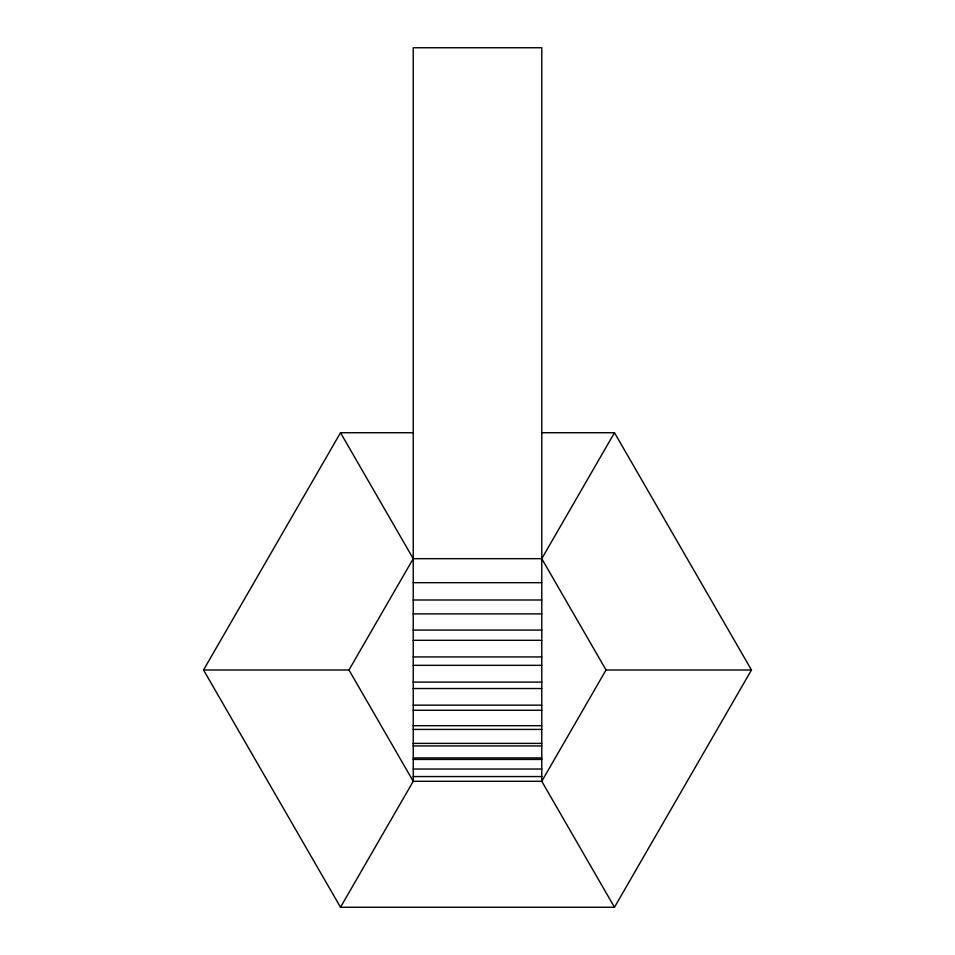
<?xml version="1.0" encoding="UTF-8"?>
<svg xmlns="http://www.w3.org/2000/svg" width="955" height="955" viewBox="0 0 955 955"><rect width="100%" height="100%" fill="white"/><g stroke="black" fill="none" stroke-linecap="round" stroke-linejoin="round"><path stroke-width="1.43" d="M541.521 432.722L614.483 432.722L751.466 669.992L614.483 907.25L340.517 907.25L203.534 669.992L340.517 432.722L413.479 432.722M203.534 669.992L348.969 669.992L413.229 558.675L340.517 432.722M340.517 907.25L413.229 781.297L413.229 47.75L541.772 47.75L541.772 781.297L614.483 907.25M413.229 558.675L541.772 558.675L614.483 432.722M751.466 669.992L606.031 669.992L541.772 781.297L413.229 781.297L348.969 669.992M413.229 582.681L541.772 582.681M413.229 599.991L541.772 599.991M413.229 613.886L541.772 613.886M413.229 630.085L541.772 630.085M413.229 640.304L541.772 640.304M413.229 656.933L541.772 656.933M413.229 665.337L541.772 665.337M413.229 682.097L541.772 682.097M413.229 688.531L541.772 688.531M413.229 705.148L541.772 705.148M413.229 710.269L541.772 710.269M413.229 725.693L541.772 725.693M413.229 729.417L541.772 729.417M413.229 743.384L541.772 743.384M413.229 745.939L541.772 745.939M413.229 757.912L541.772 757.912M413.229 759.44L541.772 759.44M413.229 769.038L541.772 769.038M413.229 776.558L541.772 776.558M541.772 558.675L606.031 669.992"/></g></svg>
